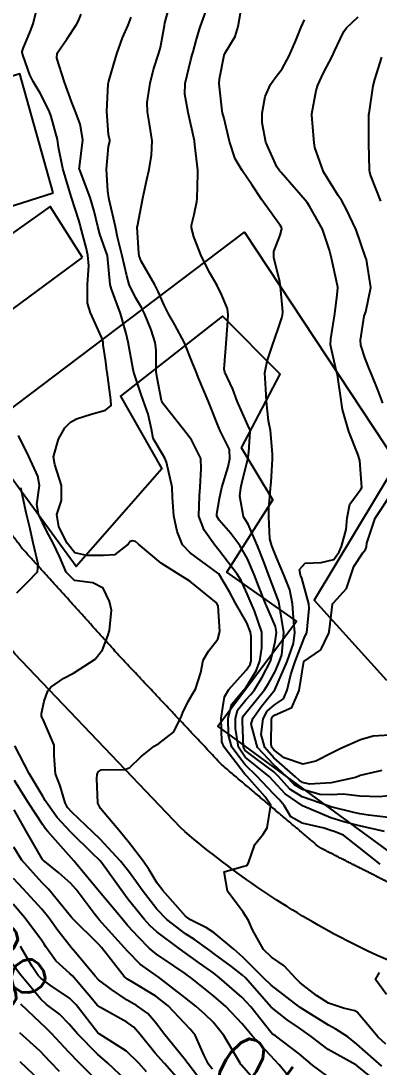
# Model space of a CAD drawing. Header units: metres. Extents: x 307586 to 320046, y 7427249 to 7434250.
# Drawn here: x 319296.4 to 319321.3, y 7429091.9 to 7429164.5 of the extents above; entities that cross this region are included whole.
import ezdxf
from ezdxf.enums import TextEntityAlignment as Align

# ---------------------------------------------------------------- set-up
doc = ezdxf.new("R2010")
doc.units = ezdxf.units.M
doc.header["$MEASUREMENT"] = 0
for name, color, linetype in [('Cotas', 45, 'Continuous'), ('Curvas de Nivel 1m', 11, 'Continuous'), ('Curvas de Nivel 5m', 15, 'Continuous'), ('Edificações', 30, 'Continuous'), ('Vias Primárias', 230, 'Continuous')]:
    doc.layers.add(name, color=color, linetype=linetype)
doc.styles.add('Style-STANDARD', font='STANDARD.shx')

msp = doc.modelspace()

# ---------------------------------------------------------------- linework, layer by layer
at = {"layer": 'Curvas de Nivel 1m', "flags": 128}
for points, elevation in [([(319321.746, 7429093.493), (319321.222, 7429093.975), (319319.77, 7429095.709), (319319.596, 7429095.818), (319318.816, 7429096.004), (319317.778, 7429096.344), (319316.945, 7429096.869), (319315.799, 7429097.748), (319315.499, 7429098.045), (319314.696, 7429098.941), (319313.818, 7429099.54), (319313.246, 7429100.076), (319312.497, 7429101.423), (319312.217, 7429102.086), (319311.851, 7429102.657), (319310.756, 7429104.101), (319310.532, 7429105.458), (319311.891, 7429105.857), (319312.088, 7429105.891), (319312.21, 7429106.087), (319312.646, 7429107.348), (319313.239, 7429108.077), (319313.501, 7429108.5), (319313.775, 7429110.072), (319313.378, 7429110.647), (319312.097, 7429112.089), (319311.965, 7429112.238), (319310.512, 7429114.112), (319310.363, 7429114.481), (319310.315, 7429116.115), (319310.548, 7429117.6), (319310.838, 7429118.108), (319312.057, 7429119.454), (319312.317, 7429119.831), (319312.395, 7429120.087), (319312.396, 7429121.771), (319312.357, 7429122.087), (319312.092, 7429122.725), (319311.31, 7429124.102), (319310.881, 7429124.869), (319310.146, 7429126.12), (319310.074, 7429126.18), (319308.155, 7429127.58), (319307.624, 7429128.145), (319307.255, 7429129.066), (319307.017, 7429130.152), (319306.934, 7429131.414), (319306.918, 7429132.153), (319306.507, 7429133.879), (319306.4, 7429134.158), (319306.236, 7429134.421), (319305.585, 7429135.508), (319305.468, 7429136.172), (319305.241, 7429137.202), (319304.887, 7429138.181), (319304.74, 7429138.635), (319304.301, 7429139.964), (319304.223, 7429140.191), (319304.2, 7429140.295), (319303.862, 7429142.195), (319303.723, 7429142.805), (319303.32, 7429144.2), (319302.699, 7429145.878), (319302.615, 7429146.208), (319302.427, 7429148.185), (319302.424, 7429148.21), (319302.404, 7429148.27), (319301.896, 7429149.696), (319301.745, 7429150.22), (319301.5, 7429151.29), (319301.225, 7429152.228), (319300.473, 7429154.214), (319300.461, 7429154.24), (319300.474, 7429154.335), (319300.701, 7429156.237), (319300.509, 7429157.333), (319300.163, 7429158.244), (319299.936, 7429158.839), (319299.424, 7429160.251), (319298.91, 7429161.905), (319298.927, 7429162.256), (319299.593, 7429163.235), (319300.262, 7429164.243), (319300.382, 7429164.456), (319300.6, 7429164.951)], 816), ([(319321.65, 7429108.248), (319319.929, 7429108.64), (319318.838, 7429108.912), (319317.935, 7429109.2), (319315.963, 7429110.04), (319315.943, 7429110.048), (319314.759, 7429110.866), (319313.96, 7429111.738), (319313.638, 7429112.073), (319311.983, 7429113.412), (319311.526, 7429114.097), (319311.311, 7429115.405), (319311.307, 7429116.101), (319311.455, 7429116.665), (319312.032, 7429117.38), (319312.373, 7429117.751), (319312.621, 7429118.084), (319313.172, 7429118.958), (319313.729, 7429120.073), (319313.81, 7429120.328), (319314.076, 7429121.409), (319314.158, 7429122.069), (319314.089, 7429122.474), (319313.4, 7429124.077), (319312.91, 7429125.297), (319312.609, 7429126.085), (319312.149, 7429127.175), (319311.613, 7429128.098), (319310.983, 7429128.919), (319310.18, 7429129.86), (319310.024, 7429130.122), (319310.01, 7429130.296), (319310.195, 7429131.352), (319310.366, 7429132.118), (319310.794, 7429133.542), (319310.924, 7429134.11), (319310.883, 7429134.754), (319310.252, 7429136.048), (319310.211, 7429136.12), (319310.169, 7429136.206), (319309.417, 7429138.129), (319308.771, 7429139.663), (319308.569, 7429140.137), (319308.31, 7429140.822), (319307.757, 7429142.146), (319307.088, 7429143.406), (319306.661, 7429144.157), (319306.359, 7429144.778), (319305.928, 7429145.726), (319305.699, 7429146.17), (319304.76, 7429147.822), (319304.611, 7429148.187), (319304.584, 7429148.367), (319304.49, 7429150.189), (319304.493, 7429150.259), (319304.872, 7429152.184), (319305.157, 7429153.485), (319305.304, 7429154.178), (319305.478, 7429155.171), (319305.519, 7429156.175), (319305.335, 7429157.353), (319305.186, 7429158.18), (319305.185, 7429158.839), (319305.385, 7429160.182), (319305.611, 7429161.121), (319305.961, 7429162.176), (319306.097, 7429162.648), (319306.371, 7429164.172), (319306.41, 7429164.356), (319306.602, 7429165.087)], 818), ([(319321.936, 7429109.234), (319320.543, 7429109.378), (319319.938, 7429109.478), (319319.523, 7429109.581), (319317.942, 7429109.963), (319317.747, 7429110.022), (319315.949, 7429110.65), (319315.092, 7429111.19), (319314.292, 7429112.065), (319313.968, 7429112.381), (319312.812, 7429113.251), (319311.99, 7429113.883), (319311.876, 7429114.092), (319311.802, 7429115.884), (319311.803, 7429116.093), (319311.848, 7429116.26), (319312.019, 7429116.493), (319312.75, 7429117.365), (319313.314, 7429118.077), (319313.605, 7429118.517), (319314.056, 7429119.358), (319314.376, 7429120.065), (319314.523, 7429120.519), (319314.665, 7429122.061), (319314.398, 7429123.776), (319314.343, 7429124.067), (319314.305, 7429124.257), (319314.12, 7429124.733), (319313.602, 7429126.075), (319313.269, 7429126.955), (319312.831, 7429128.083), (319312.178, 7429129.565), (319311.981, 7429129.894), (319311.867, 7429130.095), (319311.612, 7429131.514), (319311.671, 7429132.098), (319311.779, 7429132.527), (319312.166, 7429134.091), (319312.238, 7429134.566), (319312.329, 7429136.012), (319312.317, 7429136.089), (319312.255, 7429136.229), (319311.419, 7429138.103), (319311.114, 7429138.931), (319310.577, 7429140.116), (319310.523, 7429140.335), (319310.652, 7429142.115), (319310.78, 7429143.68), (319310.808, 7429144.113), (319310.749, 7429144.506), (319310.366, 7429145.459), (319310.03, 7429146.123), (319309.552, 7429146.962), (319308.945, 7429148.135), (319308.417, 7429149.508), (319308.254, 7429150.142), (319308.256, 7429150.31), (319308.432, 7429151.055), (319308.627, 7429151.952), (319308.642, 7429152.138), (319308.703, 7429153.904), (319308.691, 7429154.138), (319308.49, 7429155.895), (319308.462, 7429156.14), (319308.455, 7429156.178), (319308.025, 7429158.145), (319307.791, 7429159.403), (319307.822, 7429160.151), (319308.216, 7429161.802), (319308.307, 7429162.144), (319308.358, 7429162.351), (319308.578, 7429163.121), (319308.808, 7429163.92), (319308.879, 7429164.137), (319309.335, 7429165.403)], 819), ([(319321.352, 7429105.975), (319319.91, 7429107.152), (319318.805, 7429108.007), (319318.16, 7429108.251), (319317.926, 7429108.325), (319317.472, 7429108.48), (319315.931, 7429108.84), (319315.154, 7429109.271), (319314.694, 7429110.059), (319314.346, 7429110.463), (319313.951, 7429110.87), (319312.801, 7429112.082), (319311.975, 7429112.875), (319311.066, 7429114.104), (319310.832, 7429114.938), (319310.811, 7429116.108), (319311.054, 7429117.078), (319311.891, 7429118.092), (319312.045, 7429118.267), (319312.743, 7429119.397), (319313.004, 7429120.081), (319313.148, 7429121.004), (319313.127, 7429122.08), (319312.639, 7429123.551), (319312.394, 7429124.087), (319312.119, 7429124.745), (319311.697, 7429125.665), (319311.433, 7429126.1), (319310.158, 7429127.765), (319309.873, 7429128.123), (319309.134, 7429129.17), (319308.76, 7429130.134), (319308.8, 7429131.531), (319308.864, 7429132.133), (319308.924, 7429133.431), (319308.891, 7429134.133), (319308.246, 7429135.432), (319307.708, 7429136.145), (319306.279, 7429137.919), (319306.179, 7429138.162), (319305.862, 7429139.73), (319305.809, 7429140.167), (319305.8, 7429141.65), (319305.74, 7429142.169), (319305.447, 7429143.062), (319304.998, 7429144.18), (319304.785, 7429144.612), (319304.364, 7429145.292), (319303.935, 7429146.194), (319303.77, 7429146.809), (319303.439, 7429148.2), (319303.123, 7429149.496), (319302.977, 7429150.204), (319302.542, 7429152.109), (319302.522, 7429152.209), (319302.45, 7429152.678), (319302.341, 7429154.212), (319302.489, 7429155.772), (319302.57, 7429156.131), (319302.57, 7429156.209), (319302.499, 7429156.617), (319302.362, 7429158.212), (319302.468, 7429160.137), (319302.478, 7429160.211), (319302.546, 7429160.474), (319302.94, 7429161.825), (319303.059, 7429162.205), (319303.47, 7429163.311), (319303.853, 7429164.197), (319304.054, 7429164.74)], 817), ([(319321.465, 7429112.48), (319319.965, 7429112.127), (319319.874, 7429112.082), (319319.641, 7429111.995), (319317.959, 7429111.627), (319316.447, 7429111.546), (319315.959, 7429111.662), (319315.726, 7429111.809), (319315.472, 7429112.047), (319313.982, 7429113.373), (319313.346, 7429114.076), (319313.091, 7429114.99), (319313.224, 7429116.078), (319313.5, 7429116.596), (319314.028, 7429117.047), (319314.637, 7429117.458), (319314.887, 7429118.057), (319315.145, 7429119.144), (319315.464, 7429120.049), (319316.079, 7429121.662), (319316.206, 7429121.914), (319316.258, 7429122.038), (319316.426, 7429123.719), (319316.405, 7429124.037), (319316.123, 7429125.063), (319315.909, 7429125.822), (319315.832, 7429126.045), (319315.744, 7429126.44), (319316.145, 7429126.869), (319317.261, 7429126.914), (319318.15, 7429127.135), (319318.52, 7429127.654), (319318.671, 7429128.015), (319318.985, 7429129.202), (319319.069, 7429130.011), (319319.24, 7429130.962), (319320.021, 7429132.002), (319320.089, 7429132.117), (319319.936, 7429134.003), (319319.81, 7429134.432), (319319.176, 7429136.011), (319318.751, 7429137.54), (319318.668, 7429138.016), (319318.384, 7429139.937), (319318.365, 7429140.019), (319318.305, 7429140.262), (319317.908, 7429142.024), (319317.923, 7429142.43), (319318.191, 7429144.022), (319318.211, 7429144.164), (319318.367, 7429145.476), (319318.414, 7429145.978), (319318.417, 7429146.02), (319318.376, 7429146.229), (319317.97, 7429148.024), (319317.849, 7429148.585), (319317.348, 7429150.031), (319316.439, 7429151.645), (319316.28, 7429151.881), (319316.155, 7429152.044), (319314.471, 7429153.967), (319314.383, 7429154.071), (319314.176, 7429154.373), (319313.414, 7429156.081), (319313.165, 7429157.431), (319313.162, 7429158.084), (319313.365, 7429159.251), (319313.73, 7429160.078), (319314.076, 7429160.546), (319314.554, 7429161.156), (319315.044, 7429162.065), (319315.499, 7429163.141), (319315.861, 7429164.057), (319316.094, 7429164.559)], 821), ([(319321.545, 7429137.981), (319321.199, 7429138.893), (319320.756, 7429139.993), (319320.619, 7429140.308), (319320.314, 7429141.069), (319320.014, 7429142.003), (319319.993, 7429142.339), (319320.251, 7429144.001), (319320.27, 7429144.085), (319320.356, 7429144.306), (319320.708, 7429145.995), (319320.402, 7429147.938), (319320.381, 7429148), (319320.373, 7429148.031), (319319.688, 7429150.007), (319319.005, 7429151.447), (319318.685, 7429152.018), (319318.448, 7429152.37), (319317.413, 7429154.031), (319316.819, 7429155.707), (319316.771, 7429156.037), (319316.6, 7429157.961), (319316.606, 7429158.039), (319316.922, 7429159.653), (319317.031, 7429160.035), (319317.419, 7429160.898), (319318.014, 7429162.028), (319318.194, 7429162.4), (319318.581, 7429163.214), (319318.842, 7429163.764), (319319.023, 7429164.016), (319319.825, 7429164.783)], 822), ([(319321.395, 7429151.986), (319320.717, 7429153.748), (319320.641, 7429153.997), (319320.62, 7429154.144), (319320.568, 7429155.999), (319320.575, 7429157.947), (319320.579, 7429157.999), (319320.589, 7429158.065), (319320.868, 7429159.995), (319320.976, 7429160.422), (319321.479, 7429161.986)], 823), ([(319321.707, 7429090.414), (319319.758, 7429091.99), (319319.723, 7429092.016), (319319.661, 7429092.053), (319317.739, 7429093.125), (319316.557, 7429094.032), (319315.759, 7429094.604), (319314.889, 7429095.178), (319313.789, 7429096.07), (319313.773, 7429096.088), (319312, 7429098.088), (319311.805, 7429098.278), (319311.022, 7429098.887), (319309.82, 7429099.775), (319309.627, 7429099.918), (319309.361, 7429100.117), (319308.455, 7429100.756), (319307.833, 7429101.158), (319306.551, 7429102.153), (319305.853, 7429102.859), (319304.816, 7429104.176), (319304.425, 7429104.728), (319303.886, 7429105.494), (319303.313, 7429106.196), (319301.916, 7429107.721), (319301.409, 7429108.215), (319299.937, 7429109.602), (319299.629, 7429109.923), (319299.473, 7429110.237), (319299.13, 7429111.424), (319298.806, 7429112.252), (319298.712, 7429113.522), (319298.714, 7429114.253), (319298.009, 7429115.863), (319297.844, 7429116.262), (319297.841, 7429116.436), (319298.028, 7429117.294), (319298.282, 7429118.014), (319298.484, 7429118.256), (319299.395, 7429118.901), (319300.053, 7429119.246), (319301.573, 7429120.217), (319302.069, 7429120.867), (319302.45, 7429121.836), (319302.565, 7429122.205), (319302.696, 7429123.612), (319302.55, 7429124.206), (319302.122, 7429125.127), (319301.403, 7429125.498), (319300.127, 7429125.659), (319299.548, 7429126.246), (319299.111, 7429127.288), (319298.655, 7429128.255), (319298.172, 7429129.119), (319297.619, 7429130.266), (319297.506, 7429130.951), (319297.684, 7429132.265), (319297.584, 7429132.895), (319296.965, 7429134.273), (319296.247, 7429135.717)], 814), ([(319296.118, 7429124.817), (319296.854, 7429125.544), (319297.566, 7429126.266), (319297.599, 7429126.807), (319297.26, 7429128.269), (319297.012, 7429129.434), (319296.788, 7429130.274), (319296.391, 7429132.088)], 813), ([(319322.003, 7429114.946), (319320.882, 7429114.861), (319319.999, 7429114.615), (319318.632, 7429114.01), (319318.201, 7429113.806), (319317.988, 7429113.688), (319316.882, 7429113.129), (319315.976, 7429112.926), (319314.686, 7429113.355), (319313.99, 7429113.904), (319313.844, 7429114.071), (319313.783, 7429114.284), (319313.811, 7429116.072), (319313.871, 7429116.216), (319314.017, 7429116.315), (319315.228, 7429116.848), (319315.731, 7429118.045), (319316.063, 7429120.04), (319317.243, 7429120.857), (319317.793, 7429122.023), (319317.833, 7429122.277), (319318.045, 7429124.021), (319318.06, 7429124.074), (319318.114, 7429124.124), (319319.025, 7429125.11), (319319.31, 7429126.008), (319319.522, 7429126.627), (319320.157, 7429127.576), (319320.341, 7429127.817), (319320.401, 7429127.996), (319320.437, 7429128.268), (319321.009, 7429129.988), (319322.201, 7429131.774)], 822), ([(319317.715, 7429091.263), (319316.666, 7429092.031), (319315.735, 7429092.823), (319314.088, 7429094.065), (319313.886, 7429094.199), (319313.755, 7429094.321), (319312.37, 7429096.084), (319311.782, 7429096.725), (319310.208, 7429098.106), (319309.806, 7429098.412), (319308.803, 7429099.116), (319307.82, 7429099.835), (319307.399, 7429100.144), (319305.834, 7429101.299), (319305.38, 7429101.708), (319304.969, 7429102.173), (319303.863, 7429103.54), (319303.357, 7429104.195), (319301.998, 7429106.103), (319301.919, 7429106.21), (319301.893, 7429106.239), (319301.365, 7429106.751), (319299.922, 7429108.149), (319299.837, 7429108.231), (319298.912, 7429109.224), (319298.19, 7429110.256), (319298.1, 7429110.414), (319297.947, 7429110.662), (319296.988, 7429112.27), (319295.992, 7429114.201)], 813), ([(319314.96, 7429091.296), (319314.344, 7429092.061), (319313.733, 7429092.71), (319312.47, 7429094.083), (319311.761, 7429094.916), (319310.641, 7429096.101), (319309.784, 7429096.852), (319308.167, 7429098.135), (319307.955, 7429098.288), (319307.805, 7429098.397), (319307.031, 7429098.927), (319305.819, 7429099.738), (319305.579, 7429099.922), (319305.311, 7429100.168), (319304.568, 7429100.916), (319303.838, 7429101.715), (319303.431, 7429102.194), (319301.871, 7429104.061), (319301.746, 7429104.211), (319301.085, 7429105.014), (319300.075, 7429106.228), (319299.896, 7429106.435), (319298.281, 7429108.255), (319298.114, 7429108.446), (319297.927, 7429108.706), (319296.915, 7429110.27), (319295.958, 7429111.797)], 812), ([(319313.443, 7429090.073), (319311.722, 7429092.04), (319311.684, 7429092.09), (319311.627, 7429092.189), (319310.5, 7429094.103), (319309.762, 7429095.013), (319309.209, 7429095.56), (319308.552, 7429096.128), (319307.782, 7429096.742), (319305.948, 7429098.159), (319305.804, 7429098.26), (319304.692, 7429099.057), (319303.82, 7429099.933), (319303.6, 7429100.192), (319301.842, 7429102.119), (319301.763, 7429102.211), (319301.49, 7429102.572), (319300.232, 7429104.226), (319299.877, 7429104.634), (319299.032, 7429105.39), (319297.948, 7429106.259), (319297.894, 7429106.32), (319296.779, 7429108.271), (319295.938, 7429109.748)], 811), ([(319308.754, 7429091.165), (319308.012, 7429092.136), (319307.729, 7429092.519), (319306.399, 7429094.154), (319305.761, 7429095.008), (319305.23, 7429095.631), (319304.425, 7429096.18), (319303.778, 7429096.554), (319302.705, 7429097.285), (319301.799, 7429097.969), (319301.554, 7429098.212), (319300.196, 7429099.85), (319299.881, 7429100.229), (319299.824, 7429100.303), (319298.975, 7429101.383), (319298.34, 7429102.253), (319297.852, 7429102.853), (319296.555, 7429104.273), (319295.88, 7429104.999)], 809), ([(319307.708, 7429090.642), (319306.374, 7429092.153), (319305.734, 7429092.878), (319304.677, 7429094.176), (319304.246, 7429094.671), (319303.761, 7429095.028), (319301.927, 7429096.052), (319301.772, 7429096.15), (319301.71, 7429096.211), (319301.253, 7429096.743), (319299.976, 7429098.228), (319299.805, 7429098.395), (319298.838, 7429099.27), (319298.129, 7429100.255), (319298.009, 7429100.442), (319297.827, 7429100.702), (319296.677, 7429102.272), (319295.857, 7429103.211)], 808), ([(319305.121, 7429091.573), (319304.598, 7429092.177), (319303.735, 7429093.016), (319301.834, 7429094.209), (319301.754, 7429094.286), (319300.249, 7429096.225), (319299.78, 7429096.693), (319298.447, 7429097.596), (319297.8, 7429098.043), (319297.6, 7429098.262), (319297.189, 7429098.886), (319296.378, 7429100.274)], 807), ([(319303.711, 7429090.979), (319302.422, 7429092.203), (319301.732, 7429092.811), (319300.329, 7429094.224), (319299.759, 7429094.884), (319299.095, 7429095.569), (319298.19, 7429096.254), (319297.778, 7429096.621), (319296.409, 7429098.274), (319295.811, 7429099.052)], 806), ([(319321.788, 7429096.945), (319321.025, 7429097.978), (319321.309, 7429098.474)], 817), ([(319299.086, 7429091.609), (319298.47, 7429092.249), (319297.734, 7429093.005), (319296.324, 7429094.274)], 804), ([(319297.71, 7429090.966), (319296.361, 7429092.274)], 803)]:
    msp.add_lwpolyline(points, dxfattribs=dict(at, elevation=elevation))
at = {"layer": 'Curvas de Nivel 5m', "flags": 128}
for points, elevation in [([(319321.468, 7429091.973), (319319.746, 7429093.506), (319319.117, 7429094), (319318.272, 7429094.527), (319317.761, 7429094.81), (319315.799, 7429096.04), (319315.773, 7429096.056), (319315.715, 7429096.1), (319313.796, 7429097.593), (319313.28, 7429098.075), (319311.817, 7429099.536), (319311.187, 7429100.096), (319309.834, 7429101.218), (319309.296, 7429101.576), (319308.188, 7429102.135), (319307.847, 7429102.381), (319306.252, 7429104.156), (319305.878, 7429104.674), (319305.307, 7429105.588), (319304.908, 7429106.175), (319303.912, 7429107.457), (319303.31, 7429108.196), (319301.939, 7429109.853), (319301.75, 7429110.212), (319301.677, 7429111.93), (319301.698, 7429112.214), (319301.777, 7429112.402), (319301.968, 7429112.527), (319303.617, 7429112.545), (319303.97, 7429112.681), (319304.727, 7429113.433), (319305.654, 7429114.165), (319305.995, 7429114.366), (319307.009, 7429115.143), (319307.522, 7429116.145), (319307.657, 7429116.505), (319308.03, 7429117.261), (319308.35, 7429117.825), (319308.531, 7429118.135), (319308.893, 7429119.293), (319309.069, 7429120.13), (319309.429, 7429120.767), (319310.078, 7429121.59), (319310.222, 7429122.118), (319310.11, 7429123.904), (319309.993, 7429124.121), (319308.128, 7429125.613), (319307.283, 7429126.148), (319306.144, 7429126.873), (319304.573, 7429128.184), (319304.354, 7429128.377), (319304.165, 7429128.429), (319303.985, 7429128.371), (319303.848, 7429128.193), (319302.902, 7429127.452), (319302.151, 7429127.399), (319300.977, 7429127.401), (319300.153, 7429127.576), (319299.609, 7429128.246), (319299.027, 7429129.399), (319298.9, 7429130.253), (319299.218, 7429131.224), (319299.218, 7429132.25), (319298.764, 7429133.715), (319298.665, 7429134.256), (319299.016, 7429135.481), (319299.459, 7429136.248), (319299.847, 7429136.656), (319300.263, 7429136.891), (319301.286, 7429137.206), (319302.272, 7429137.488), (319302.673, 7429137.81), (319302.658, 7429138.206), (319302.386, 7429140.126), (319302.376, 7429140.209), (319302.309, 7429140.831), (319302.121, 7429142.013), (319302.11, 7429142.213), (319302.033, 7429142.509), (319301.232, 7429144.227), (319301.037, 7429144.907), (319301.023, 7429146.23), (319301.116, 7429147.505), (319301.064, 7429148.23), (319300.938, 7429148.762), (319300.546, 7429150.238), (319300.52, 7429150.335), (319300.427, 7429150.667), (319299.913, 7429152.245), (319299.689, 7429153.013), (319299.322, 7429154.252), (319299.011, 7429155.731), (319298.936, 7429156.256), (319298.517, 7429157.853), (319298.359, 7429158.262), (319297.742, 7429159.479), (319297.25, 7429160.279), (319297.014, 7429160.749), (319296.561, 7429162.058), (319296.492, 7429162.291), (319296.487, 7429162.368), (319296.567, 7429162.585), (319297.068, 7429163.801), (319297.245, 7429164.28), (319297.466, 7429165.141)], 815), ([(319321.951, 7429110.732), (319321.28, 7429110.647), (319319.95, 7429110.7), (319318.784, 7429110.841), (319317.951, 7429110.788), (319317.169, 7429110.81), (319315.954, 7429111.158), (319315.408, 7429111.499), (319314.852, 7429112.057), (319313.975, 7429112.866), (319312.847, 7429114.081), (319312.405, 7429115.69), (319312.518, 7429116.085), (319313.127, 7429116.979), (319314.043, 7429118.07), (319314.899, 7429120.057), (319315.33, 7429121.306), (319315.419, 7429122.05), (319315.364, 7429122.781), (319315.268, 7429124.053), (319315.076, 7429125.009), (319314.67, 7429126.062), (319314.151, 7429127.267), (319313.826, 7429128.073), (319313.695, 7429128.547), (319313.62, 7429130.076), (319313.617, 7429130.647), (319313.731, 7429132.075), (319313.787, 7429132.496), (319313.876, 7429134.074), (319313.879, 7429134.431), (319313.733, 7429136.075), (319313.601, 7429136.739), (319313.473, 7429138.078), (319313.414, 7429138.956), (319313.345, 7429140.08), (319313.503, 7429140.886), (319313.913, 7429142.074), (319314.015, 7429142.386), (319314.342, 7429143.34), (319314.533, 7429143.885), (319314.575, 7429144.067), (319314.587, 7429144.298), (319314.432, 7429146.069), (319314.378, 7429146.38), (319313.974, 7429148.074), (319313.978, 7429148.504), (319314.418, 7429149.62), (319314.522, 7429150.069), (319314.503, 7429150.148), (319314.425, 7429150.276), (319313.146, 7429152.083), (319312.458, 7429153.103), (319311.765, 7429154.101), (319311.287, 7429154.914), (319310.889, 7429156.114), (319310.517, 7429157.726), (319310.414, 7429158.121), (319310.387, 7429158.258), (319310.174, 7429160.124), (319310.199, 7429160.471), (319310.522, 7429162.12), (319310.53, 7429162.153), (319310.565, 7429162.226), (319311.294, 7429163.398), (319311.504, 7429164.106), (319311.67, 7429165.17)], 820), ([(319309.719, 7429091.766), (319309.555, 7429091.947), (319309.435, 7429092.114), (319309.131, 7429092.72), (319308.497, 7429094.129), (319308.171, 7429094.548), (319307.761, 7429094.963), (319306.623, 7429096.151), (319305.783, 7429096.836), (319304.209, 7429097.771), (319303.8, 7429098.002), (319303.573, 7429098.192), (319302.672, 7429099.344), (319302.003, 7429100.208), (319301.825, 7429100.405), (319299.974, 7429102.229), (319299.845, 7429102.372), (319298.324, 7429104.253), (319298.095, 7429104.476), (319297.877, 7429104.684), (319296.479, 7429106.274), (319295.906, 7429107.168)], 810), ([(319301.71, 7429090.947), (319300.425, 7429092.223), (319299.734, 7429092.938), (319298.533, 7429094.248), (319298.142, 7429094.639), (319297.76, 7429094.974), (319296.395, 7429096.274)], 805)]:
    msp.add_lwpolyline(points, dxfattribs=dict(at, elevation=elevation))
at = {"layer": 'Edificações'}
for points in [[(319298.641, 7429152.556), (319296.329, 7429160.827), (319284.896, 7429157.301), (319287.166, 7429148.904), (319298.641, 7429152.556)], [(319300.691, 7429148.07), (319298.442, 7429151.607), (319294.817, 7429149.069), (319294.068, 7429150.234), (319290.735, 7429147.945), (319294.276, 7429143.368), (319300.691, 7429148.07)], [(319322.456, 7429106.516), (319310.091, 7429115.567), (319315.537, 7429122.854), (319310.708, 7429126.241), (319313.893, 7429131.269), (319311.735, 7429134.862), (319314.407, 7429139.993), (319310.4, 7429143.996), (319303.31, 7429138.454), (319306.187, 7429133.425), (319300.234, 7429126.632), (319293.447, 7429135.888), (319311.941, 7429149.845), (319322.524, 7429133.835), (319316.77, 7429124.291), (319321.804, 7429118.749)]]:
    msp.add_lwpolyline(points, dxfattribs=at)
at = {"layer": 'Vias Primárias', "elevation": 5.213}
msp.add_lwpolyline([(319329.201, 7429096.903, -0.063358), (319318.53, 7429100.942, -0.05644), (319307.479, 7429108.521), (319295.992, 7429120.576), (319285.575, 7429133.651), (319277.115, 7429147.16), (319269.094, 7429159.728), (319264.8, 7429167.629), (319260.192, 7429181.446), (319253.123, 7429199.433), (319248.459, 7429210.771), (319242.98, 7429228.542), (319240.047, 7429246.189), (319239.665, 7429248.414)], format="xyb", dxfattribs=at)
msp.add_lwpolyline([(319329.201, 7429096.903, -0.063358), (319318.53, 7429100.942, -0.05644), (319307.479, 7429108.521), (319295.992, 7429120.576), (319285.575, 7429133.651), (319277.115, 7429147.16), (319269.094, 7429159.728), (319264.8, 7429167.629), (319260.192, 7429181.446), (319253.123, 7429199.433), (319248.459, 7429210.771), (319242.98, 7429228.542), (319240.047, 7429246.189), (319239.665, 7429248.414)], format="xyb", dxfattribs=at)
at = {"layer": 'Vias Primárias'}
msp.add_rational_spline([(319426.323, 7429109.899), (319424.377, 7429109.647), (319422.432, 7429109.394), (319416.523, 7429108.203), (319410.614, 7429107.011), (319404.755, 7429105.698), (319398.897, 7429104.386), (319392.541, 7429103.022), (319386.185, 7429101.659), (319380.519, 7429100.639), (319374.853, 7429099.619), (319369.129, 7429099.533), (319363.405, 7429099.446), (319354.074, 7429099.873), (319344.743, 7429100.3), (319338.643, 7429100.759), (319332.544, 7429101.218), (319328.065, 7429102.546), (319323.587, 7429103.875), (319320.368, 7429105.51), (319317.149, 7429107.144), (319313.761, 7429110.005), (319310.372, 7429112.865), (319306.814, 7429116.644), (319303.256, 7429120.422), (319299.867, 7429124.169), (319296.478, 7429127.916), (319293.481, 7429131.866), (319290.484, 7429135.815), (319288.306, 7429138.983), (319286.127, 7429142.151), (319283.487, 7429146.188), (319280.847, 7429150.225), (319278.549, 7429154.005), (319276.251, 7429157.784), (319273.901, 7429161.822), (319271.55, 7429165.86), (319270.205, 7429169.198), (319268.859, 7429172.536), (319267.361, 7429176.809), (319265.863, 7429181.081), (319263.803, 7429185.715), (319261.743, 7429190.348), (319260.499, 7429193.807), (319259.255, 7429197.267), (319257.635, 7429201.779), (319256.016, 7429206.291), (319254.959, 7429209.493), (319253.903, 7429212.696), (319252.608, 7429217.641), (319251.313, 7429222.586), (319249.63, 7429230.009), (319247.946, 7429237.432), (319247.119, 7429242.953), (319246.291, 7429248.475), (319244.863, 7429256.11), (319243.434, 7429263.745), (319242.505, 7429268.482), (319241.575, 7429273.219), (319240.645, 7429284.077), (319239.715, 7429294.935), (319239.547, 7429303.076), (319239.378, 7429311.217), (319239.322, 7429320.308), (319239.267, 7429329.399), (319239.436, 7429339.335), (319239.605, 7429349.27), (319239.492, 7429352.682), (319239.379, 7429356.094), (319239.729, 7429368.018), (319240.079, 7429379.942), (319240.108, 7429382.838), (319240.138, 7429385.733), (319240.9, 7429390.728), (319241.663, 7429395.723), (319243.219, 7429400.503), (319244.775, 7429405.283), (319247.565, 7429413.858), (319255.515, 7429418.113), (319260.996, 7429421.046), (319267.212, 7429420.935), (319273.126, 7429420.829), (319278.59, 7429418.564), (319286.218, 7429415.46), (319293.846, 7429412.356), (319300.523, 7429409.214), (319307.2, 7429406.073), (319314.517, 7429402.997), (319321.835, 7429399.921), (319327.449, 7429397.561), (319328.97, 7429391.664)], [1, 1, 1, 1, 1, 1, 1, 1, 1, 1, 1, 1, 1, 1, 1, 1, 1, 1, 1, 1, 1, 1, 1, 1, 1, 1, 1, 1, 1, 1, 1, 1, 1, 1, 1, 1, 1, 1, 1, 1, 1, 1, 1, 1, 1, 1, 1, 1, 1, 1, 1, 1, 1, 1, 1, 1, 1, 1, 1, 1, 1, 1, 1, 1, 1, 1, 1, 1, 1, 1, 1, 1, 1, 1, 1, 1, 1, 0.927778470966, 1, 0.967754199408, 1, 0.982472319861, 1, 1, 1, 1, 1, 1, 1, 0.895992721189, 1], degree=2, knots=[28.805863, 28.805863, 28.805863, 29.242191, 29.242191, 30.242191, 30.242191, 31.242191, 31.242191, 32.242191, 32.242191, 33.242191, 33.242191, 34.242191, 34.242191, 35.242191, 35.242191, 36.242191, 36.242191, 37.242191, 37.242191, 38.242191, 38.242191, 39.242191, 39.242191, 40.242191, 40.242191, 41.242191, 41.242191, 42.242191, 42.242191, 43.242191, 43.242191, 44.242191, 44.242191, 45.242191, 45.242191, 46.242191, 46.242191, 47.242191, 47.242191, 48.242191, 48.242191, 49.242191, 49.242191, 50.242191, 50.242191, 51.242191, 51.242191, 52.242191, 52.242191, 53.242191, 53.242191, 54.242191, 54.242191, 55.242191, 55.242191, 56.242191, 56.242191, 57.242191, 57.242191, 58.242191, 58.242191, 59.242191, 59.242191, 60.242191, 60.242191, 61.242191, 61.242191, 62.242191, 62.242191, 63.242191, 63.242191, 64.242191, 64.242191, 65.242191, 65.242191, 66.242191, 66.242191, 67.006955, 67.006955, 67.516234, 67.516234, 67.891245, 67.891245, 68.891245, 68.891245, 69.891245, 69.891245, 70.891245, 70.891245, 71.811514, 71.811514, 71.811514], dxfattribs=at)
msp.add_rational_spline([(319426.323, 7429109.899), (319424.377, 7429109.647), (319422.432, 7429109.394), (319416.523, 7429108.203), (319410.614, 7429107.011), (319404.755, 7429105.698), (319398.897, 7429104.386), (319392.541, 7429103.022), (319386.185, 7429101.659), (319380.519, 7429100.639), (319374.853, 7429099.619), (319369.129, 7429099.533), (319363.405, 7429099.446), (319354.074, 7429099.873), (319344.743, 7429100.3), (319338.643, 7429100.759), (319332.544, 7429101.218), (319328.065, 7429102.546), (319323.587, 7429103.875), (319320.368, 7429105.51), (319317.149, 7429107.144), (319313.761, 7429110.005), (319310.372, 7429112.865), (319306.814, 7429116.644), (319303.256, 7429120.422), (319299.867, 7429124.169), (319296.478, 7429127.916), (319293.481, 7429131.866), (319290.484, 7429135.815), (319288.306, 7429138.983), (319286.127, 7429142.151), (319283.487, 7429146.188), (319280.847, 7429150.225), (319278.549, 7429154.005), (319276.251, 7429157.784), (319273.901, 7429161.822), (319271.55, 7429165.86), (319270.205, 7429169.198), (319268.859, 7429172.536), (319267.361, 7429176.809), (319265.863, 7429181.081), (319263.803, 7429185.715), (319261.743, 7429190.348), (319260.499, 7429193.807), (319259.255, 7429197.267), (319257.635, 7429201.779), (319256.016, 7429206.291), (319254.959, 7429209.493), (319253.903, 7429212.696), (319252.608, 7429217.641), (319251.313, 7429222.586), (319249.63, 7429230.009), (319247.946, 7429237.432), (319247.119, 7429242.953), (319246.291, 7429248.475), (319244.863, 7429256.11), (319243.434, 7429263.745), (319242.505, 7429268.482), (319241.575, 7429273.219), (319240.645, 7429284.077), (319239.715, 7429294.935), (319239.547, 7429303.076), (319239.378, 7429311.217), (319239.322, 7429320.308), (319239.267, 7429329.399), (319239.436, 7429339.335), (319239.605, 7429349.27), (319239.492, 7429352.682), (319239.379, 7429356.094), (319239.729, 7429368.018), (319240.079, 7429379.942), (319240.108, 7429382.838), (319240.138, 7429385.733), (319240.9, 7429390.728), (319241.663, 7429395.723), (319243.219, 7429400.503), (319244.775, 7429405.283), (319247.565, 7429413.858), (319255.515, 7429418.113), (319260.996, 7429421.046), (319267.212, 7429420.935), (319273.126, 7429420.829), (319278.59, 7429418.564), (319286.218, 7429415.46), (319293.846, 7429412.356), (319300.523, 7429409.214), (319307.2, 7429406.073), (319314.517, 7429402.997), (319321.835, 7429399.921), (319327.449, 7429397.561), (319328.97, 7429391.664)], [1, 1, 1, 1, 1, 1, 1, 1, 1, 1, 1, 1, 1, 1, 1, 1, 1, 1, 1, 1, 1, 1, 1, 1, 1, 1, 1, 1, 1, 1, 1, 1, 1, 1, 1, 1, 1, 1, 1, 1, 1, 1, 1, 1, 1, 1, 1, 1, 1, 1, 1, 1, 1, 1, 1, 1, 1, 1, 1, 1, 1, 1, 1, 1, 1, 1, 1, 1, 1, 1, 1, 1, 1, 1, 1, 1, 1, 0.927778470966, 1, 0.967754199408, 1, 0.982472319861, 1, 1, 1, 1, 1, 1, 1, 0.895992721189, 1], degree=2, knots=[28.805863, 28.805863, 28.805863, 29.242191, 29.242191, 30.242191, 30.242191, 31.242191, 31.242191, 32.242191, 32.242191, 33.242191, 33.242191, 34.242191, 34.242191, 35.242191, 35.242191, 36.242191, 36.242191, 37.242191, 37.242191, 38.242191, 38.242191, 39.242191, 39.242191, 40.242191, 40.242191, 41.242191, 41.242191, 42.242191, 42.242191, 43.242191, 43.242191, 44.242191, 44.242191, 45.242191, 45.242191, 46.242191, 46.242191, 47.242191, 47.242191, 48.242191, 48.242191, 49.242191, 49.242191, 50.242191, 50.242191, 51.242191, 51.242191, 52.242191, 52.242191, 53.242191, 53.242191, 54.242191, 54.242191, 55.242191, 55.242191, 56.242191, 56.242191, 57.242191, 57.242191, 58.242191, 58.242191, 59.242191, 59.242191, 60.242191, 60.242191, 61.242191, 61.242191, 62.242191, 62.242191, 63.242191, 63.242191, 64.242191, 64.242191, 65.242191, 65.242191, 66.242191, 66.242191, 67.006955, 67.006955, 67.516234, 67.516234, 67.891245, 67.891245, 68.891245, 68.891245, 69.891245, 69.891245, 70.891245, 70.891245, 71.811514, 71.811514, 71.811514], dxfattribs=at)

# ---------------------------------------------------------------- texts
at = {"layer": 'Cotas', "style": 'Style-STANDARD'}
for s, rotation, p in [('805', 125.64513, (319294.349, 7429100.21, 805)), ('810', 144.32146, (319314.253, 7429090.217, 810))]:
    msp.add_text(s, height=4, rotation=rotation, dxfattribs=at).set_placement(p, align=Align.MIDDLE_CENTER)

doc.saveas('drawing.dxf')
